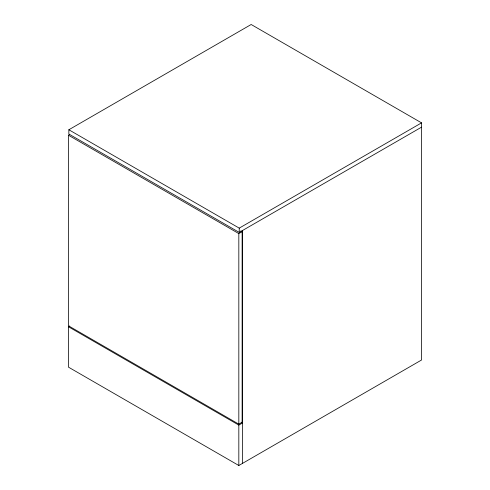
<?xml version="1.0" encoding="UTF-8"?>
<svg xmlns="http://www.w3.org/2000/svg" width="490" height="490" viewBox="0 0 490 490"><rect width="100%" height="100%" fill="white"/><g stroke="black" fill="none" stroke-linecap="round" stroke-linejoin="round"><path stroke-width="0.73" d="M421.553 127.149L239.236 232.407L68.857 134.033L68.857 129.758L251.174 24.5L421.553 122.868L421.553 360.003L238.826 465.5L68.447 367.132L68.447 326.738L69.678 326.028M240.792 230.925L242.121 231.69L242.121 422.257L238.826 424.156L68.447 325.789L68.447 135.222L69.764 134.462M68.857 129.758L239.236 228.126L421.553 122.868M68.447 135.222L238.826 233.595L242.121 231.69M68.447 326.738L238.826 425.106L242.532 422.968L241.203 422.202M242.532 230.502L242.532 463.362M239.236 228.126L239.236 232.407M238.826 233.595L238.826 424.156M238.826 425.106L238.826 465.5"/></g></svg>
